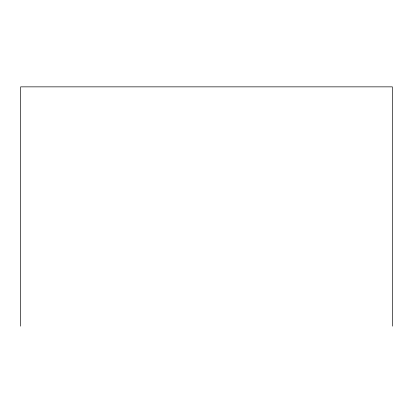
<?xml version="1.0" encoding="UTF-8"?>
<svg xmlns="http://www.w3.org/2000/svg" width="413" height="413" viewBox="0 0 413 413"><rect width="100%" height="100%" fill="white"/><g stroke="black" fill="none" stroke-linecap="round" stroke-linejoin="round"><path stroke-width="0.62" d="M392.35 326.146L392.35 86.854L20.65 86.854L20.65 326.146"/></g></svg>
